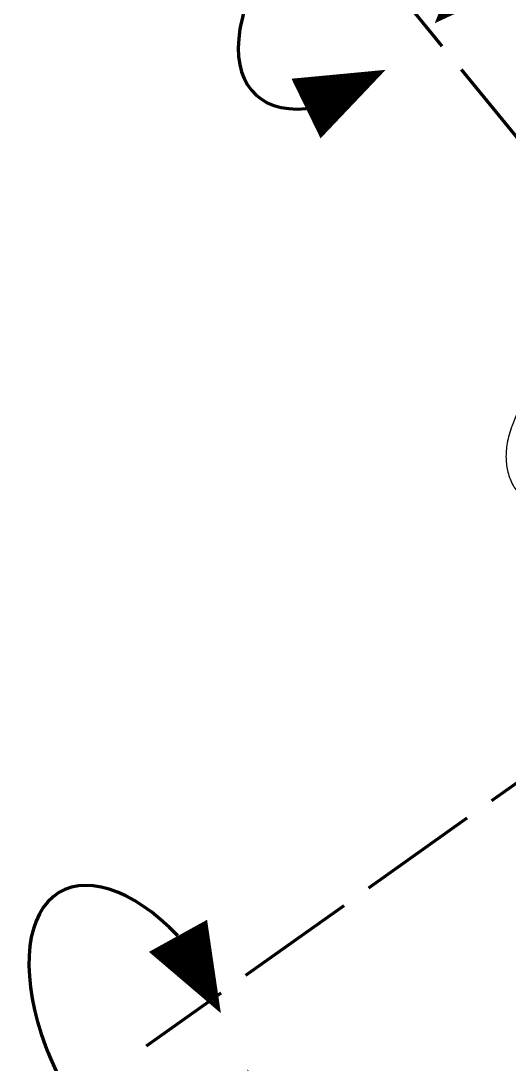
# Model space of a CAD drawing. Header units: millimetres. Extents: x -253 to 12701, y 1223 to 2077.
# Drawn here: x 3566.5 to 3615, y 1660.1 to 1763.9 of the extents above; entities that cross this region are included whole.
import ezdxf

# ---------------------------------------------------------------- set-up
doc = ezdxf.new("R2010")
doc.units = ezdxf.units.MM
doc.linetypes.add('ACAD_ISO02W100', pattern=[15, 12, -3])
doc.layers.add('Net 0.7', color=7, linetype='Continuous', lineweight=70)
doc.layers.add('Net Duc', color=7, linetype='ACAD_ISO02W100', lineweight=70)

msp = doc.modelspace()

# ---------------------------------------------------------------- linework, layer by layer
at = {"color": 7, "linetype": 'Continuous', "lineweight": 25}
msp.add_open_spline([(3631.59, 1741.36), (3631.19, 1741.08), (3630.01, 1740.24), (3628.08, 1738.74), (3625.86, 1736.87), (3623.74, 1734.93), (3621.76, 1732.94), (3619.96, 1730.95), (3618.36, 1728.97), (3616.99, 1727.01), (3615.87, 1725.06), (3615.1, 1723.23), (3614.7, 1721.54), (3614.64, 1720.03), (3614.92, 1718.63), (3615.38, 1717.52), (3615.85, 1717.01), (3616, 1716.84)], degree=3, knots=[0, 0, 0, 0, 0.039914, 0.115829, 0.191637, 0.26749, 0.343563, 0.420132, 0.497581, 0.576509, 0.65795, 0.74367, 0.813206, 0.871551, 0.924731, 0.975628, 1, 1, 1, 1], dxfattribs=at)
at = {"layer": 'Net 0.7', "linetype": 'ACAD_ISO02W100', "lineweight": 100}
msp.add_line((3623.02, 1693.23), (3578.93, 1661.86), dxfattribs=at)
at = {"layer": 'Net 0.7', "lineweight": 211}
for points in [[(3607.6, 1763.62, 0, 6.6, 0), (3613.26, 1769.62, 6.6, 6.6, 0)], [(3602.72, 1758.98, 0, 6.6, 0), (3594.81, 1755.13, 6.6, 6.6, 0)], [(3586.35, 1665.14, 0, 6.6, 0), (3582.09, 1672.84, 6.6, 6.6, 0)], [(3589.02, 1659.57, 0, 6.6, 0), (3590.3, 1650.86, 6.6, 6.6, 0)]]:
    msp.add_lwpolyline(points, format="xyseb", dxfattribs=at)
for centre, major_axis in [((3601.84, 1769.3), (12.07, 12.77)), ((3578.93, 1661.86), (-8.51, 15.38))]:
    msp.add_ellipse(centre, major_axis=major_axis, ratio=0.517828, start_param=5.190197, end_param=9.958116, dxfattribs=at)
at = {"layer": 'Net Duc', "lineweight": 100}
msp.add_line((3627.33, 1738.1), (3601.84, 1769.3), dxfattribs=at)

doc.saveas('drawing.dxf')
